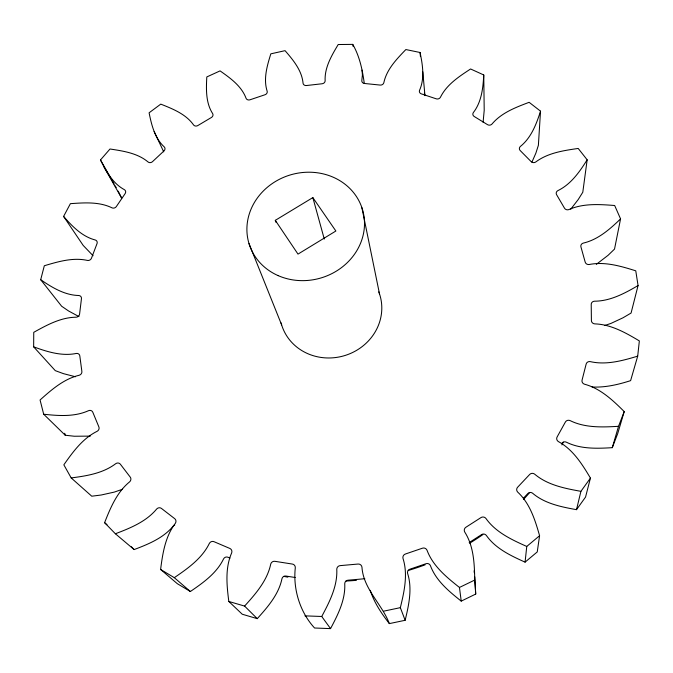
<?xml version="1.0" encoding="UTF-8"?>
<svg xmlns="http://www.w3.org/2000/svg" width="673" height="673" viewBox="0 0 673 673"><rect width="100%" height="100%" fill="white"/><g stroke="black" fill="none" stroke-linecap="round" stroke-linejoin="round"><path stroke-width="1.01" d="M75.46 376.754L63.481 373.658L55.279 370.646L33.65 346.839L33.751 332.327C46.807 325.076 60.78 317.362 76.099 317.21A3.382 3.02 -33.4 0 0 79.599 313.971L81.441 298.787A3.365 2.995 -32.6 0 0 78.741 295.506C64.633 295.186 52.014 287.464 40.7 279.724L44.317 265.751C58.156 261.637 72.987 257.204 87.465 260.426A3.323 2.944 -30.2 0 0 91.528 258.062L96.971 243.752A3.306 2.928 -29.4 0 0 95.255 239.983C82.123 236.585 72.221 226.33 63.599 216.42L70.387 203.667C84.243 202.699 99.192 201.564 112.038 207.848A3.272 2.877 -27 0 0 116.429 206.434L125.069 193.706A3.264 2.869 -26.2 0 0 124.379 189.668C112.803 183.468 106.098 171.329 100.496 159.947L109.993 149.002C123.201 151.013 137.561 153.108 148.11 162.008A3.239 2.835 -23.9 0 0 152.594 161.57L163.892 151.004A3.23 2.827 -23 0 0 164.254 146.916C154.748 138.226 151.551 124.959 149.095 112.803L160.763 104.122C172.742 108.883 185.866 114.048 193.572 124.951A3.214 2.801 -20.7 0 0 197.938 125.489L211.297 117.548A3.205 2.793 -19.9 0 0 212.66 113.619C205.711 102.851 206.131 89.257 206.804 76.941L220.063 70.884C230.317 78.093 241.557 86.094 246.074 98.3A3.197 2.785 -17.6 0 0 250.104 99.755L264.868 94.792A3.197 2.785 -16.8 0 0 267.156 91.217C263.202 78.892 267.139 65.744 270.824 53.84L285.058 50.66C293.15 59.99 301.883 70.446 303.06 83.233A3.205 2.793 -14.5 0 0 306.56 85.521L322.014 83.772A3.205 2.793 -13.6 0 0 325.135 80.726C324.495 67.502 331.671 55.489 338.208 44.527L352.761 44.384C359.651 56.364 362.478 69.984 364.295 83.536M362.032 70.093L362.419 74.955L361.822 80.474A3.222 2.81 -11.3 0 0 364.615 83.494L380.026 85.059A3.222 2.818 -10.5 0 0 383.837 82.703C386.664 69.353 396.7 59.056 405.861 49.55L420.07 52.494C422.636 64.81 424.856 78.413 419.54 90.317A3.247 2.852 -8.2 0 0 421.483 93.917L436.104 98.78A3.264 2.86 -7.3 0 0 440.428 97.265C446.67 84.571 459.121 76.503 470.595 68.974L483.752 74.964L484.207 110.279L483.096 122.318M483.752 74.964C483.063 87.919 481.599 101.968 473.363 112.551A3.289 2.902 -5 0 0 474.322 116.555L487.387 124.581A3.306 2.919 -4.2 0 0 492.022 124.009C501.435 112.753 515.787 107.369 529.129 102.313L540.528 111.163L538.383 145.309L535.859 153.175L531.931 162.109M469.199 542.564L481.506 534.656A3.483 3.415 22.9 0 1 486.36 535.456C495.597 548.604 510.832 555.73 525.075 562.14L526.757 546.451L539.586 535.716C535.144 520.136 529.988 503.48 517.756 492.148A3.659 3.533 17.4 0 1 517.722 487.134L529.567 474.574A3.659 3.516 16.8 0 1 534.69 474.179C547.536 485.065 564.79 488.43 580.917 491.332L590.44 478.099C582.212 464.235 573.026 449.572 558.481 441.639A3.643 3.458 14.9 0 1 557.168 436.861L565.312 422.164A3.634 3.432 14.1 0 1 570.115 420.608C585.022 427.978 602.352 427.271 618.529 426.312L624.216 411.573C612.859 400.275 600.434 388.472 584.559 384.224A3.601 3.365 11.9 0 1 582.095 379.993L586.124 364.186A3.584 3.34 11.1 0 1 590.297 361.628C606.171 365.237 622.517 360.736 637.701 356.135L639.35 340.917C625.739 332.79 611.059 324.386 594.814 323.881A3.55 3.272 8.7 0 1 591.399 320.415L591.222 304.558A3.533 3.239 7.9 0 1 594.545 301.201C610.327 301.142 624.78 293.319 638.063 285.554L635.766 270.824C620.885 266.163 604.951 261.402 589.27 264.497A3.483 3.172 5.5 0 1 585.148 261.965L580.967 246.999A3.466 3.146 4.6 0 1 583.272 243.104C598.07 239.681 609.906 229.165 620.565 218.893L614.668 205.509C599.475 204.34 583.255 203.204 568.979 209.547A3.424 3.079 2.3 0 1 564.42 208.041L556.664 194.8A3.407 3.054 1.4 0 1 557.875 190.627C570.965 184.293 579.646 171.8 587.159 159.812L578.2 148.447C563.562 150.567 547.915 152.855 535.775 161.966A3.365 2.995 -1 0 1 531.047 161.52L520.288 150.643A3.348 2.978 -1.8 0 1 520.397 146.436C531.258 137.713 536.415 124.042 540.528 111.163M229.956 558.102L228.097 557.303A3.458 3.298 -50.5 0 0 223.554 558.927C216.647 573.228 203.128 582.801 190.358 591.508L177.302 583.676L160.603 569.459C162.647 553.534 165.238 536.541 175.249 523.451A3.617 3.39 -46.3 0 0 174.585 518.58L161.562 508.519A3.601 3.365 -45.4 0 0 156.641 509.049C146.176 521.676 130.335 528.095 115.377 533.756L104.601 522.677C110.422 507.871 116.951 492.182 129.595 481.86A3.567 3.298 -43.1 0 0 130.167 477.022L120.442 464.32A3.55 3.272 -42.3 0 0 115.706 463.697C103.003 473.338 86.598 475.946 71.178 477.923L63.842 464.816C72.861 451.97 82.678 438.434 97.097 431.317A3.508 3.205 -39.9 0 0 98.822 426.791L92.849 412.347A3.491 3.172 -39 0 0 88.584 410.665C74.577 416.999 58.585 415.864 43.686 414.223L40.069 399.981C51.518 389.734 63.826 378.933 79.145 375.273A3.441 3.104 -36.7 0 0 81.854 371.294L79.826 356.034A3.424 3.079 -35.8 0 0 76.259 353.46C61.815 356.412 47.127 351.777 33.65 346.839M587.159 159.812L582.793 192.242L578.216 199.536L570.738 209.194M539.586 535.716L537.247 551.927L525.075 562.14M620.565 218.893L614.525 249.086L608.047 255.336L596.32 264.354M523.544 498.113L527.767 493.62A3.474 3.348 19.5 0 1 532.629 493.25C544.794 503.64 561.189 506.887 576.5 509.671L580.917 491.332M370.259 590.339C374.146 602.629 381.507 613.498 389.347 623.61L405.146 620.287C408.805 605.145 412.49 588.757 407.628 573.472A3.466 3.466 0 0 1 409.983 569.181L425.933 563.738A3.474 3.458 24.5 0 1 430.434 565.682C436.02 580.74 449.017 591.407 461.224 601.115L475.718 594.074L474.776 576.845M405.146 620.287L400.342 607.66C404.212 591.76 408.124 574.54 403.018 558.489A3.651 3.634 -14.3 0 1 405.508 553.98L422.299 548.243A3.659 3.634 6.8 0 1 427.044 550.287C432.924 566.102 446.62 577.274 459.457 587.453L461.224 601.115M638.063 285.554L631.072 313.054L622.971 317.807L610.941 323.427L604.581 325.539M590.44 478.099L585.552 497.061L576.5 509.671M637.701 356.135L630.609 380.64C618.201 384.611 605.22 387.682 592.114 386.992M561.745 443.642A3.449 3.281 16 0 1 566.313 442.161C580.446 449.219 596.917 448.571 612.287 447.68L618.529 426.312M624.216 411.573L617.705 433.605L612.287 447.68M160.603 569.459L174.299 577.661C187.759 568.508 202.009 558.464 209.337 543.447A3.643 3.458 -48.4 0 1 214.123 541.74L229.72 548.394A3.651 3.483 -49.2 0 1 231.63 552.979C224.984 568.189 226.767 585.443 228.812 601.46L244.593 606.087C255.597 593.914 267.24 580.681 270.706 564.167A3.668 3.542 -50.8 0 1 275.021 561.341L292.2 564.033A3.668 3.558 -51.3 0 1 295.279 568.02C292.948 589.287 300.049 612.262 314.577 628.01L330.552 628.616C337.871 614.819 345.543 599.853 344.744 583.802A3.483 3.432 -57.3 0 1 348.092 580.193L364.808 578.73M304.919 615.862L321.736 616.485C329.467 601.999 337.585 586.284 336.778 569.4A3.668 3.601 -50.9 0 1 340.311 565.614L357.91 564.058A3.659 3.617 -49.4 0 1 361.956 567.179C363.395 589.119 381.986 604.009 389.347 623.61M228.812 601.46L242.255 614.23L257.263 618.655C267.694 607.063 278.715 594.452 281.953 578.746A3.483 3.373 -54 0 1 286.05 576.063L295.237 577.51M275.299 220.34L312.844 197.601L335.869 231.016L297.996 254.108L275.299 220.34L275.98 222.317M459.457 587.453L474.743 580.05C474.448 563.772 473.792 546.224 464.774 532.091A3.668 3.601 17.6 0 1 466.036 527.169L480.859 517.663A3.668 3.584 18.1 0 1 485.965 518.496C495.715 532.309 511.766 539.738 526.757 546.451M115.377 533.756L134.12 549.58C148.329 544.196 163.388 538.089 173.289 526.042A3.424 3.222 -47 0 1 174.736 525.033M122.52 489.246L114.301 492.098L101.194 495.008L91.755 496.203L71.178 477.923M383.686 611.168L400.342 607.66M90.317 436.121L74.299 436.239L65.222 435.238L43.686 414.223M78.977 316.613L68.553 310.96L61.647 306.24L40.7 279.724M104.601 522.677L106.999 524.721M174.299 577.661L190.358 591.508M93.076 255.74L83.2 245.435L63.599 216.42M244.593 606.087L257.263 618.655M131.37 546.754L134.12 549.58M321.736 616.485L330.552 628.616M100.496 159.947L114.149 184.032M115.167 185.815L116.177 187.599M104.113 167.257L121.695 198.207L118.204 191.166M154.134 131.487L163.716 151.846M249.002 243.576L281.651 324.908M312.844 197.601L324.277 239.033M64.717 433.286L65.222 435.238M424.36 93.236L424.756 95.154M361.906 207.747L379.488 293.815M352.761 44.384L353.123 46.445M474.103 570.797L474.322 572.816M422.795 71.818L424.957 95.667M420.07 52.494L420.448 56.608M474.743 580.05L475.718 594.074M378.781 291.863A51.333 47.724 -16.7 0 1 345.325 355.394A51.333 47.724 -16.7 0 1 281.087 322.914M563.301 442.178A246.141 230.932 -16.7 0 1 561.913 444.912M529.744 492.468A246.141 230.932 -16.7 0 1 523.476 499.45M482.852 534.614A246.141 230.932 -16.7 0 1 469.678 543.204M425.126 564.824A246.141 230.932 -16.7 0 1 408.233 570.477M356.438 580.336A246.141 230.932 -16.7 0 1 346.031 581.035M287.876 577.148A246.141 230.932 -16.7 0 1 283.838 576.374M278.159 275.627A59.241 53.747 -16.7 0 0 364.472 221.577A59.241 53.747 -16.7 0 0 274.483 182.089A59.241 53.747 -16.7 0 0 278.159 275.627"/></g></svg>
